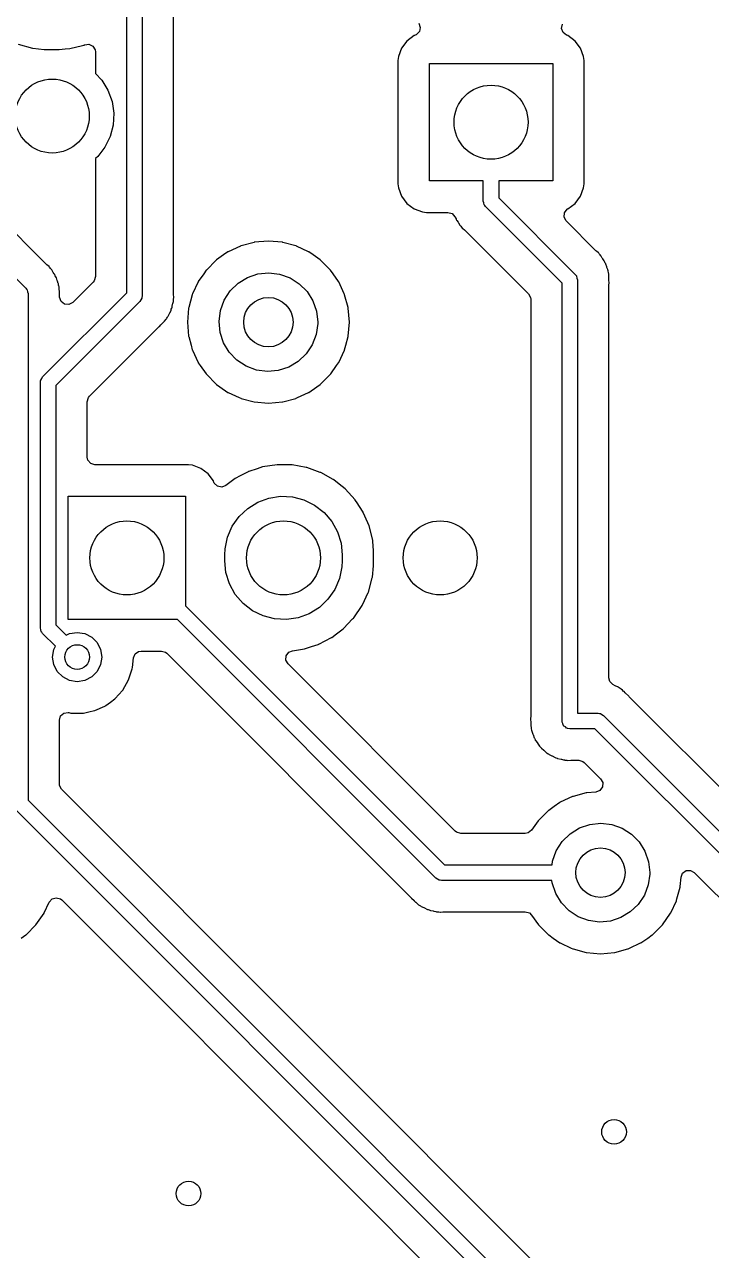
# Model space of a CAD drawing. Extents: x 3.43 to 6.79, y -5.81 to -1.74.
# Drawn here: x 4.966 to 5.405, y -4.796 to -4.014 of the extents above; entities that cross this region are included whole.
import ezdxf

# ---------------------------------------------------------------- set-up
doc = ezdxf.new("R2010")
doc.units = 0
doc.header["$MEASUREMENT"] = 0
doc.layers.add('BLACK', color=7, linetype='CONTINUOUS')

msp = doc.modelspace()

# ---------------------------------------------------------------- linework, layer by layer
at = {"layer": 'BLACK', "linetype": 'CONTINUOUS'}
for p, q in [((5.04122, -3.9249), (5.04122, -4.18724)), ((5.03138, -4.18521), (5.03138, -3.92694)), ((5.06124, -4.18583), (5.06124, -3.928)), ((4.7788, -3.99408), (4.96694, -4.18223)), ((5.21824, -4.01859), (5.21627, -4.02057)), ((5.21785, -4.01324), (5.21883, -4.01586)), ((5.21883, -4.01586), (5.21824, -4.01859)), ((5.30907, -4.01654), (5.30967, -4.01381)), ((5.31004, -4.01916), (5.30907, -4.01654)), ((5.31228, -4.02084), (5.31004, -4.01916)), ((4.96206, -4.02661), (4.97117, -4.02914)), ((4.99515, -4.02938), (5.00319, -4.02736)), ((5.00319, -4.02736), (5.00413, -4.02713)), ((5.00413, -4.02713), (5.00433, -4.02708)), ((5.00413, -4.02713), (5.00413, -4.02713)), ((5.00433, -4.02708), (5.00452, -4.027)), ((5.00452, -4.027), (5.00471, -4.02693)), ((5.00471, -4.02693), (5.00473, -4.027)), ((5.00473, -4.027), (5.00719, -4.02669)), ((5.00719, -4.02669), (5.00971, -4.0279)), ((5.2103, -4.02458), (5.20687, -4.02917)), ((5.21489, -4.02114), (5.2103, -4.02458)), ((5.21522, -4.02101), (5.21489, -4.02114)), ((5.21563, -4.02086), (5.21522, -4.02101)), ((5.21522, -4.02101), (5.21522, -4.02101)), ((5.21627, -4.02057), (5.21563, -4.02086)), ((5.31306, -4.02114), (5.31228, -4.02084)), ((5.31765, -4.02458), (5.31306, -4.02114)), ((5.32109, -4.02917), (5.31765, -4.02458)), ((4.97117, -4.02914), (4.97138, -4.02916)), ((4.97138, -4.02916), (4.97876, -4.02995)), ((4.97876, -4.02995), (4.97876, -4.02995)), ((4.97876, -4.02995), (4.97889, -4.02996)), ((4.97889, -4.02996), (4.98813, -4.02996)), ((4.98813, -4.02996), (4.98823, -4.02995)), ((4.98823, -4.02995), (4.9922, -4.02963)), ((4.98823, -4.02995), (4.98823, -4.02995)), ((4.9922, -4.02963), (4.99515, -4.02938)), ((5.00971, -4.0279), (5.01118, -4.03028)), ((5.01118, -4.03028), (5.01136, -4.03159)), ((5.01136, -4.03159), (5.01136, -4.04525)), ((5.20485, -4.03453), (5.20459, -4.03698)), ((5.20687, -4.02917), (5.20485, -4.03453)), ((5.3231, -4.03453), (5.32109, -4.02917)), ((5.32337, -4.03698), (5.3231, -4.03453)), ((5.20459, -4.03698), (5.20459, -4.11577)), ((5.22461, -4.11388), (5.22461, -4.03888)), ((5.22461, -4.03888), (5.30335, -4.03888)), ((5.30335, -4.03888), (5.30335, -4.11388)), ((5.32337, -4.11577), (5.32337, -4.03698)), ((5.01136, -4.04525), (5.01544, -4.04956)), ((5.01544, -4.04956), (5.01943, -4.056)), ((5.01943, -4.056), (5.02205, -4.06312)), ((5.02205, -4.06312), (5.02318, -4.07061)), ((5.02318, -4.07061), (5.02279, -4.07818)), ((5.02279, -4.07818), (5.02088, -4.08551)), ((5.02088, -4.08551), (5.01753, -4.09231)), ((5.01753, -4.09231), (5.01288, -4.0983)), ((4.9801, -4.16708), (4.91453, -4.1015)), ((5.01288, -4.0983), (5.01136, -4.09961)), ((5.01136, -4.09961), (5.01136, -4.17486)), ((5.20459, -4.11577), (5.20485, -4.11822)), ((5.20485, -4.11822), (5.20687, -4.12359)), ((5.25906, -4.11388), (5.22461, -4.11388)), ((5.25906, -4.12669), (5.25906, -4.11388)), ((5.30335, -4.11388), (5.2689, -4.11388)), ((5.2689, -4.11388), (5.2689, -4.12465)), ((5.32109, -4.12359), (5.3231, -4.11822)), ((5.3231, -4.11822), (5.32337, -4.11577)), ((5.20687, -4.12359), (5.2103, -4.12818)), ((5.2103, -4.12818), (5.21489, -4.13162)), ((5.2594, -4.12786), (5.25906, -4.12669)), ((5.25965, -4.12904), (5.2594, -4.12786)), ((5.2598, -4.12925), (5.25965, -4.12904)), ((5.25984, -4.12935), (5.2598, -4.12925)), ((5.25997, -4.12947), (5.25984, -4.12935)), ((5.2689, -4.12465), (5.31777, -4.17349)), ((5.31306, -4.13162), (5.31765, -4.12818)), ((5.31765, -4.12818), (5.32109, -4.12359)), ((5.21489, -4.13162), (5.22026, -4.13363)), ((5.22026, -4.13363), (5.22271, -4.1339)), ((5.22271, -4.1339), (5.23649, -4.1339)), ((5.23649, -4.1339), (5.23917, -4.13469)), ((5.23917, -4.13469), (5.24088, -4.1367)), ((5.24088, -4.1367), (5.24091, -4.13669)), ((5.24091, -4.13669), (5.241, -4.13684)), ((5.241, -4.13684), (5.241, -4.13684)), ((5.241, -4.13684), (5.24107, -4.13695)), ((5.24107, -4.13695), (5.24107, -4.13695)), ((5.24107, -4.13695), (5.24131, -4.13737)), ((5.2605, -4.13017), (5.25997, -4.12947)), ((5.30937, -4.17901), (5.2605, -4.13017)), ((5.31064, -4.13695), (5.31084, -4.13416)), ((5.31198, -4.1394), (5.31064, -4.13695)), ((5.31084, -4.13416), (5.31251, -4.13192)), ((5.31251, -4.13192), (5.31286, -4.13169)), ((5.31286, -4.13169), (5.31306, -4.13162)), ((5.24131, -4.13737), (5.24166, -4.13807)), ((5.24166, -4.13807), (5.24183, -4.13851)), ((5.24183, -4.13851), (5.24183, -4.13851)), ((5.24183, -4.13851), (5.24195, -4.1388)), ((5.24195, -4.1388), (5.24213, -4.13906)), ((5.24213, -4.13906), (5.24213, -4.13906)), ((5.24213, -4.13906), (5.24297, -4.14022)), ((5.24297, -4.14022), (5.24323, -4.14061)), ((5.24323, -4.14061), (5.24412, -4.14211)), ((5.24412, -4.14211), (5.24468, -4.14267)), ((5.24468, -4.14267), (5.24519, -4.14326)), ((5.24519, -4.14326), (5.24565, -4.1439)), ((5.24565, -4.1439), (5.24589, -4.1441)), ((5.24589, -4.1441), (5.24589, -4.1441)), ((5.24589, -4.1441), (5.247, -4.14502)), ((5.247, -4.14502), (5.24734, -4.14533)), ((5.33093, -4.15833), (5.31198, -4.1394)), ((5.12185, -4.15222), (5.11287, -4.15301)), ((5.13083, -4.15301), (5.12185, -4.15222)), ((5.24734, -4.14533), (5.2879, -4.18585)), ((5.09599, -4.15915), (5.09327, -4.16106)), ((5.09619, -4.15906), (5.09599, -4.15915)), ((5.10397, -4.15543), (5.09619, -4.15906)), ((5.09619, -4.15906), (5.09619, -4.15906)), ((5.10416, -4.15534), (5.10397, -4.15543)), ((5.10397, -4.15543), (5.10397, -4.15543)), ((5.10437, -4.15529), (5.10416, -4.15534)), ((5.11266, -4.15307), (5.10437, -4.15529)), ((5.10437, -4.15529), (5.10437, -4.15529)), ((5.11287, -4.15301), (5.11266, -4.15307)), ((5.11266, -4.15307), (5.11266, -4.15307)), ((5.13104, -4.15307), (5.13083, -4.15301)), ((5.13933, -4.15529), (5.13104, -4.15307)), ((5.13104, -4.15307), (5.13104, -4.15307)), ((5.13954, -4.15534), (5.13933, -4.15529)), ((5.13933, -4.15529), (5.13933, -4.15529)), ((5.13973, -4.15543), (5.13954, -4.15534)), ((5.14751, -4.15906), (5.13973, -4.15543)), ((5.13973, -4.15543), (5.13973, -4.15543)), ((5.14771, -4.15915), (5.14751, -4.15906)), ((5.14751, -4.15906), (5.14751, -4.15906)), ((5.15043, -4.16106), (5.14771, -4.15915)), ((5.33127, -4.15865), (5.33093, -4.15833)), ((5.33262, -4.15976), (5.33127, -4.15865)), ((5.3328, -4.16001), (5.33262, -4.15976)), ((5.33308, -4.1604), (5.3328, -4.16001)), ((5.33359, -4.16099), (5.33308, -4.1604)), ((4.98045, -4.16739), (4.9801, -4.16708)), ((4.98179, -4.1685), (4.98045, -4.16739)), ((4.98213, -4.16897), (4.98179, -4.1685)), ((5.08861, -4.16432), (5.08224, -4.1707)), ((5.08879, -4.1642), (5.08861, -4.16432)), ((5.09327, -4.16106), (5.08879, -4.1642)), ((5.08879, -4.1642), (5.08879, -4.1642)), ((5.15491, -4.1642), (5.15043, -4.16106)), ((5.15509, -4.16432), (5.15491, -4.1642)), ((5.15491, -4.1642), (5.15491, -4.1642)), ((5.16146, -4.1707), (5.15509, -4.16432)), ((5.33415, -4.16155), (5.33359, -4.16099)), ((5.33431, -4.16182), (5.33415, -4.16155)), ((5.33504, -4.16306), (5.33431, -4.16182)), ((5.33529, -4.16344), (5.33504, -4.16306)), ((5.33584, -4.1642), (5.33529, -4.16344)), ((5.33632, -4.16486), (5.33584, -4.1642)), ((5.33644, -4.16515), (5.33632, -4.16486)), ((5.33661, -4.16559), (5.33644, -4.16515)), ((5.33644, -4.16515), (5.33644, -4.16515)), ((5.33696, -4.16629), (5.33661, -4.16559)), ((5.3372, -4.16671), (5.33696, -4.16629)), ((5.33736, -4.16698), (5.3372, -4.16671)), ((5.3372, -4.16671), (5.3372, -4.16671)), ((5.33785, -4.16865), (5.33736, -4.16698)), ((4.98226, -4.16915), (4.98213, -4.16897)), ((4.98276, -4.16974), (4.98226, -4.16915)), ((4.98333, -4.1703), (4.98276, -4.16974)), ((4.98349, -4.17057), (4.98333, -4.1703)), ((4.98421, -4.1718), (4.98349, -4.17057)), ((4.98349, -4.17057), (4.98349, -4.17057)), ((4.98447, -4.17219), (4.98421, -4.1718)), ((4.98508, -4.17303), (4.98447, -4.17219)), ((4.98549, -4.1736), (4.98508, -4.17303)), ((4.98579, -4.17434), (4.98549, -4.1736)), ((4.98613, -4.17504), (4.98579, -4.17434)), ((4.98654, -4.17572), (4.98613, -4.17504)), ((4.98678, -4.17657), (4.98654, -4.17572)), ((5.01136, -4.17486), (5.01057, -4.17754)), ((5.08061, -4.17303), (5.07707, -4.17808)), ((5.08211, -4.17087), (5.08061, -4.17303)), ((5.08224, -4.1707), (5.08211, -4.17087)), ((5.08211, -4.17087), (5.08211, -4.17087)), ((5.10246, -4.17912), (5.10844, -4.17544)), ((5.10844, -4.17544), (5.11509, -4.17318)), ((5.11509, -4.17318), (5.12207, -4.17244)), ((5.12207, -4.17244), (5.12904, -4.17327)), ((5.12904, -4.17327), (5.13566, -4.17563)), ((5.13566, -4.17563), (5.14159, -4.17939)), ((5.16159, -4.17087), (5.16146, -4.1707)), ((5.1631, -4.17303), (5.16159, -4.17087)), ((5.16159, -4.17087), (5.16159, -4.17087)), ((5.16663, -4.17808), (5.1631, -4.17303)), ((5.31777, -4.17349), (5.3183, -4.17419)), ((5.3183, -4.17419), (5.31843, -4.17431)), ((5.31843, -4.17431), (5.31846, -4.17442)), ((5.31846, -4.17442), (5.31862, -4.17462)), ((5.31862, -4.17462), (5.31887, -4.1758)), ((5.31887, -4.1758), (5.31921, -4.17697)), ((5.338, -4.16909), (5.33785, -4.16865)), ((5.33853, -4.17043), (5.338, -4.16909)), ((5.33864, -4.17072), (5.33853, -4.17043)), ((5.33853, -4.17043), (5.33853, -4.17043)), ((5.33868, -4.17103), (5.33864, -4.17072)), ((5.33874, -4.1715), (5.33868, -4.17103)), ((5.3389, -4.17227), (5.33874, -4.1715)), ((5.33901, -4.17266), (5.3389, -4.17227)), ((5.33912, -4.17303), (5.33901, -4.17266)), ((5.33913, -4.17334), (5.33912, -4.17303)), ((5.33918, -4.17477), (5.33913, -4.17334)), ((5.33921, -4.17524), (5.33918, -4.17477)), ((5.33923, -4.1754), (5.33921, -4.17524)), ((5.33923, -4.17649), (5.33923, -4.1754)), ((4.96694, -4.18223), (4.96747, -4.18293)), ((4.96747, -4.18293), (4.96761, -4.18305)), ((4.96761, -4.18305), (4.96764, -4.18316)), ((4.96764, -4.18316), (4.96779, -4.18336)), ((4.96779, -4.18336), (4.96804, -4.18455)), ((4.98702, -4.1774), (4.98678, -4.17657)), ((4.98717, -4.17784), (4.98702, -4.1774)), ((4.9877, -4.17917), (4.98717, -4.17784)), ((4.98781, -4.17946), (4.9877, -4.17917)), ((4.9877, -4.17917), (4.9877, -4.17917)), ((4.98785, -4.17977), (4.98781, -4.17946)), ((4.98791, -4.18025), (4.98785, -4.17977)), ((4.98807, -4.18101), (4.98791, -4.18025)), ((4.98821, -4.18148), (4.98807, -4.18101)), ((4.98829, -4.18178), (4.98821, -4.18148)), ((4.98821, -4.18148), (4.98821, -4.18148)), ((4.98835, -4.1835), (4.98829, -4.18178)), ((4.98835, -4.18352), (4.98835, -4.1835)), ((4.98839, -4.18398), (4.98835, -4.18352)), ((4.98841, -4.18414), (4.98839, -4.18398)), ((4.98841, -4.18524), (4.98841, -4.18414)), ((5.00991, -4.17837), (4.99695, -4.19132)), ((5.01057, -4.17754), (5.00991, -4.17837)), ((5.07697, -4.17828), (5.07344, -4.18585)), ((5.07707, -4.17808), (5.07697, -4.17828)), ((5.07697, -4.17828), (5.07697, -4.17828)), ((5.09364, -4.18993), (5.09744, -4.18403)), ((5.09744, -4.18403), (5.10246, -4.17912)), ((5.14159, -4.17939), (5.14653, -4.18437)), ((5.16673, -4.17828), (5.16663, -4.17808)), ((5.17026, -4.18585), (5.16673, -4.17828)), ((5.16673, -4.17828), (5.16673, -4.17828)), ((5.30937, -4.45839), (5.30937, -4.17901)), ((5.31921, -4.17697), (5.31921, -4.45346)), ((5.33923, -4.17665), (5.33923, -4.17649)), ((5.33932, -4.17932), (5.33923, -4.17665)), ((5.33923, -4.18007), (5.33925, -4.17962)), ((5.33923, -4.43075), (5.33923, -4.18007)), ((5.33925, -4.17962), (5.33932, -4.17932)), ((4.96804, -4.18455), (4.96839, -4.18571)), ((4.96839, -4.18571), (4.96839, -4.50879)), ((4.9777, -4.23888), (5.03138, -4.18521)), ((5.03978, -4.19072), (4.9861, -4.2444)), ((4.98841, -4.18539), (4.98841, -4.18524)), ((4.98849, -4.18797), (4.98841, -4.18539)), ((4.98948, -4.19078), (4.98849, -4.18797)), ((4.99171, -4.19246), (4.98948, -4.19078)), ((4.99695, -4.19132), (4.9945, -4.19266)), ((5.04036, -4.18966), (5.03978, -4.19072)), ((5.04102, -4.18864), (5.04036, -4.18966)), ((5.04105, -4.18839), (5.04102, -4.18864)), ((5.04111, -4.18829), (5.04105, -4.18839)), ((5.04122, -4.18724), (5.04109, -4.18811)), ((5.04109, -4.18811), (5.04111, -4.18829)), ((5.06081, -4.19208), (5.06116, -4.1907)), ((5.06116, -4.1907), (5.06124, -4.19039)), ((5.06116, -4.1907), (5.06116, -4.1907)), ((5.06126, -4.1863), (5.06124, -4.18583)), ((5.06124, -4.1896), (5.0613, -4.18882)), ((5.06124, -4.19039), (5.06124, -4.1896)), ((5.06143, -4.18803), (5.06126, -4.1863)), ((5.0613, -4.18882), (5.06138, -4.18834)), ((5.06138, -4.18834), (5.06143, -4.18803)), ((5.0732, -4.18646), (5.07103, -4.19458)), ((5.07326, -4.18625), (5.0732, -4.18646)), ((5.0732, -4.18646), (5.0732, -4.18646)), ((5.07344, -4.18585), (5.07326, -4.18625)), ((5.09124, -4.19653), (5.09364, -4.18993)), ((5.14653, -4.18437), (5.15025, -4.19033)), ((5.15025, -4.19033), (5.15256, -4.19696)), ((5.17044, -4.18625), (5.17026, -4.18585)), ((5.1705, -4.18646), (5.17044, -4.18625)), ((5.17268, -4.19458), (5.1705, -4.18646)), ((5.1705, -4.18646), (5.1705, -4.18646)), ((5.2879, -4.18585), (5.28924, -4.1883)), ((5.28924, -4.1883), (5.28935, -4.18936)), ((5.28935, -4.18936), (5.28935, -4.45556)), ((4.9945, -4.19266), (4.99171, -4.19246)), ((5.05794, -4.20004), (5.05806, -4.19975)), ((5.05806, -4.19975), (5.05863, -4.19844)), ((5.05806, -4.19975), (5.05806, -4.19975)), ((5.05863, -4.19844), (5.05883, -4.19802)), ((5.05883, -4.19802), (5.05967, -4.1965)), ((5.05967, -4.1965), (5.05987, -4.19573)), ((5.05987, -4.19573), (5.06012, -4.19499)), ((5.06012, -4.19499), (5.06032, -4.19454)), ((5.06032, -4.19454), (5.06044, -4.19426)), ((5.06032, -4.19454), (5.06032, -4.19454)), ((5.06044, -4.19426), (5.06049, -4.19395)), ((5.06049, -4.19395), (5.06071, -4.19254)), ((5.06049, -4.19395), (5.06049, -4.19395)), ((5.06071, -4.19254), (5.06081, -4.19208)), ((5.07092, -4.19496), (5.07014, -4.20394)), ((5.07103, -4.19458), (5.07092, -4.19496)), ((5.09036, -4.2035), (5.09124, -4.19653)), ((5.15256, -4.19696), (5.15335, -4.20394)), ((5.17278, -4.19496), (5.17268, -4.19458)), ((5.17356, -4.20394), (5.17278, -4.19496)), ((5.02922, -4.2296), (5.05174, -4.20707)), ((5.05174, -4.20707), (5.05207, -4.20678)), ((5.05207, -4.20678), (5.05232, -4.20661)), ((5.05232, -4.20661), (5.05315, -4.20574)), ((5.05315, -4.20574), (5.05416, -4.20466)), ((5.05416, -4.20466), (5.05427, -4.20455)), ((5.05427, -4.20455), (5.05504, -4.20377)), ((5.05504, -4.20377), (5.05514, -4.20364)), ((5.05514, -4.20364), (5.05545, -4.20329)), ((5.05545, -4.20329), (5.05664, -4.20202)), ((5.05664, -4.20202), (5.05679, -4.20175)), ((5.05679, -4.20175), (5.05702, -4.20132)), ((5.05679, -4.20175), (5.05679, -4.20175)), ((5.05702, -4.20132), (5.05745, -4.20067)), ((5.05745, -4.20067), (5.05775, -4.20029)), ((5.05775, -4.20029), (5.05794, -4.20004)), ((5.07014, -4.20394), (5.07092, -4.21292)), ((5.09104, -4.21049), (5.09036, -4.2035)), ((5.15333, -4.20482), (5.15236, -4.21177)), ((5.15335, -4.20394), (5.15333, -4.20482)), ((5.17278, -4.21292), (5.17356, -4.20394)), ((5.07092, -4.21292), (5.07098, -4.21313)), ((5.07098, -4.21313), (5.07098, -4.21313)), ((5.07098, -4.21313), (5.07245, -4.21863)), ((5.09326, -4.21715), (5.09104, -4.21049)), ((5.15236, -4.21177), (5.14986, -4.21833)), ((5.17125, -4.21863), (5.17272, -4.21313)), ((5.17272, -4.21313), (5.17278, -4.21292)), ((5.17272, -4.21313), (5.17272, -4.21313)), ((5.07245, -4.21863), (5.07326, -4.22162)), ((5.07326, -4.22162), (5.07335, -4.22182)), ((5.07335, -4.22182), (5.07335, -4.22182)), ((5.07335, -4.22182), (5.07697, -4.2296)), ((5.0969, -4.22315), (5.09326, -4.21715)), ((5.10177, -4.22821), (5.0969, -4.22315)), ((5.14986, -4.21833), (5.14598, -4.22418)), ((5.16673, -4.2296), (5.17035, -4.22182)), ((5.17035, -4.22182), (5.17044, -4.22162)), ((5.17035, -4.22182), (5.17035, -4.22182)), ((5.17044, -4.22162), (5.17125, -4.21863)), ((5.00758, -4.25124), (5.02922, -4.2296)), ((5.07697, -4.2296), (5.07697, -4.2296)), ((5.07697, -4.2296), (5.07707, -4.22979)), ((5.07707, -4.22979), (5.0783, -4.23156)), ((5.10765, -4.23205), (5.10177, -4.22821)), ((5.14089, -4.22902), (5.13486, -4.23262)), ((5.14598, -4.22418), (5.14089, -4.22902)), ((5.1654, -4.23156), (5.16663, -4.22979)), ((5.16663, -4.22979), (5.16673, -4.2296)), ((5.16673, -4.2296), (5.16673, -4.2296)), ((4.97712, -4.23995), (4.9777, -4.23888)), ((5.0783, -4.23156), (5.08202, -4.23687)), ((5.08202, -4.23687), (5.08224, -4.23718)), ((5.08224, -4.23718), (5.08861, -4.24355)), ((5.11423, -4.2345), (5.10765, -4.23205)), ((5.12119, -4.23543), (5.11423, -4.2345)), ((5.12818, -4.23479), (5.12119, -4.23543)), ((5.13486, -4.23262), (5.12818, -4.23479)), ((5.15509, -4.24355), (5.16146, -4.23718)), ((5.16146, -4.23718), (5.16168, -4.23687)), ((5.16168, -4.23687), (5.1654, -4.23156)), ((4.97626, -4.24236), (4.97639, -4.24149)), ((4.97626, -4.39898), (4.97626, -4.24236)), ((4.97637, -4.24131), (4.97643, -4.24122)), ((4.97639, -4.24149), (4.97637, -4.24131)), ((4.97643, -4.24122), (4.97646, -4.24096)), ((4.97646, -4.24096), (4.97712, -4.23995)), ((4.9861, -4.2444), (4.9861, -4.39694)), ((5.08861, -4.24355), (5.08879, -4.24368)), ((5.08879, -4.24368), (5.08879, -4.24368)), ((5.08879, -4.24368), (5.09083, -4.2451)), ((5.09083, -4.2451), (5.09599, -4.24872)), ((5.14771, -4.24872), (5.15287, -4.2451)), ((5.15287, -4.2451), (5.15491, -4.24368)), ((5.15491, -4.24368), (5.15509, -4.24355)), ((5.15491, -4.24368), (5.15491, -4.24368)), ((5.00612, -4.25475), (5.00691, -4.25207)), ((5.00691, -4.25207), (5.00758, -4.25124)), ((5.09599, -4.24872), (5.09619, -4.24881)), ((5.09619, -4.24881), (5.09619, -4.24881)), ((5.09619, -4.24881), (5.10317, -4.25207)), ((5.10317, -4.25207), (5.10416, -4.25253)), ((5.10416, -4.25253), (5.10437, -4.25259)), ((5.10437, -4.25259), (5.10437, -4.25259)), ((5.10437, -4.25259), (5.11266, -4.25481)), ((5.13104, -4.25481), (5.13933, -4.25259)), ((5.13933, -4.25259), (5.13954, -4.25253)), ((5.13933, -4.25259), (5.13933, -4.25259)), ((5.13954, -4.25253), (5.14053, -4.25207)), ((5.14053, -4.25207), (5.14751, -4.24881)), ((5.14751, -4.24881), (5.14771, -4.24872)), ((5.14751, -4.24881), (5.14751, -4.24881)), ((5.00612, -4.28998), (5.00612, -4.25475)), ((5.11266, -4.25481), (5.11266, -4.25481)), ((5.11266, -4.25481), (5.11287, -4.25486)), ((5.11287, -4.25486), (5.12185, -4.25565)), ((5.12185, -4.25565), (5.13083, -4.25486)), ((5.13083, -4.25486), (5.13104, -4.25481)), ((5.13104, -4.25481), (5.13104, -4.25481)), ((5.00657, -4.29204), (5.00612, -4.28998)), ((5.0084, -4.29415), (5.00657, -4.29204)), ((5.01108, -4.29494), (5.0084, -4.29415)), ((5.07089, -4.29494), (5.01108, -4.29494)), ((5.07334, -4.29521), (5.07089, -4.29494)), ((5.07871, -4.29722), (5.07334, -4.29521)), ((5.0833, -4.30066), (5.07871, -4.29722)), ((5.08674, -4.30525), (5.0833, -4.30066)), ((5.10895, -4.29935), (5.10377, -4.30204)), ((5.10913, -4.29925), (5.10895, -4.29935)), ((5.10895, -4.29935), (5.10895, -4.29935)), ((5.10932, -4.29919), (5.10913, -4.29925)), ((5.11469, -4.29744), (5.10932, -4.29919)), ((5.10932, -4.29919), (5.10932, -4.29919)), ((5.11812, -4.29632), (5.11469, -4.29744)), ((5.12747, -4.29488), (5.11812, -4.29632)), ((5.12767, -4.29489), (5.12747, -4.29488)), ((5.13329, -4.29496), (5.12767, -4.29489)), ((5.12767, -4.29489), (5.12767, -4.29489)), ((5.13693, -4.295), (5.13329, -4.29496)), ((5.13713, -4.29504), (5.13693, -4.295)), ((5.14604, -4.29662), (5.13713, -4.29504)), ((5.13713, -4.29504), (5.13713, -4.29504)), ((5.14624, -4.29666), (5.14604, -4.29662)), ((5.14604, -4.29662), (5.14604, -4.29662)), ((5.14643, -4.29673), (5.14624, -4.29666)), ((5.15496, -4.29975), (5.14643, -4.29673)), ((5.14643, -4.29673), (5.14643, -4.29673)), ((5.15516, -4.29982), (5.15496, -4.29975)), ((5.15496, -4.29975), (5.15496, -4.29975)), ((5.15533, -4.29991), (5.15516, -4.29982)), ((5.16326, -4.30429), (5.15533, -4.29991)), ((5.15533, -4.29991), (5.15533, -4.29991)), ((5.08686, -4.30558), (5.08674, -4.30525)), ((5.08701, -4.30598), (5.08686, -4.30558)), ((5.08686, -4.30558), (5.08686, -4.30558)), ((5.08731, -4.30662), (5.08701, -4.30598)), ((5.08929, -4.3086), (5.08731, -4.30662)), ((5.09202, -4.30919), (5.08929, -4.3086)), ((5.09463, -4.30821), (5.09202, -4.30919)), ((5.10074, -4.30362), (5.09463, -4.30821)), ((5.10377, -4.30204), (5.10074, -4.30362)), ((5.16344, -4.30439), (5.16326, -4.30429)), ((5.16326, -4.30429), (5.16326, -4.30429)), ((5.1636, -4.30451), (5.16344, -4.30439)), ((5.16705, -4.30724), (5.1636, -4.30451)), ((5.1636, -4.30451), (5.1636, -4.30451)), ((5.17086, -4.31025), (5.16705, -4.30724)), ((4.994, -4.3937), (4.994, -4.31496)), ((4.994, -4.31496), (5.069, -4.31496)), ((5.069, -4.31496), (5.069, -4.38487)), ((5.11506, -4.31876), (5.12217, -4.31614)), ((5.12217, -4.31614), (5.12966, -4.31501)), ((5.12966, -4.31501), (5.13723, -4.3154)), ((5.13723, -4.3154), (5.14457, -4.31731)), ((5.17722, -4.31724), (5.17086, -4.31025)), ((5.10311, -4.32796), (5.10862, -4.32275)), ((5.10862, -4.32275), (5.11506, -4.31876)), ((5.14457, -4.31731), (5.15137, -4.32066)), ((5.15137, -4.32066), (5.15736, -4.3253)), ((5.17733, -4.31742), (5.17722, -4.31724)), ((5.17734, -4.31742), (5.17733, -4.31742)), ((5.17812, -4.31862), (5.17734, -4.31742)), ((5.18236, -4.32519), (5.17812, -4.31862)), ((5.09876, -4.33417), (5.10311, -4.32796)), ((5.15736, -4.3253), (5.16229, -4.33106)), ((5.16229, -4.33106), (5.16596, -4.33769)), ((5.18244, -4.32537), (5.18236, -4.32519)), ((5.18349, -4.32778), (5.18244, -4.32537)), ((5.18244, -4.32537), (5.18244, -4.32537)), ((5.18613, -4.33386), (5.18349, -4.32778)), ((5.09575, -4.34112), (5.09876, -4.33417)), ((5.16596, -4.33769), (5.16823, -4.34492)), ((5.18844, -4.34303), (5.18613, -4.33386)), ((5.0942, -4.34854), (5.09575, -4.34112)), ((5.16823, -4.34492), (5.169, -4.35246)), ((5.18851, -4.34395), (5.18844, -4.34303)), ((5.18899, -4.34969), (5.18851, -4.34395)), ((5.094, -4.35246), (5.0942, -4.34854)), ((5.094, -4.3562), (5.094, -4.35246)), ((5.09476, -4.36374), (5.094, -4.3562)), ((5.169, -4.3562), (5.16879, -4.36012)), ((5.169, -4.35246), (5.169, -4.3562)), ((5.18902, -4.35006), (5.18899, -4.34969)), ((5.18902, -4.35929), (5.18902, -4.35006)), ((5.09703, -4.37097), (5.09476, -4.36374)), ((5.16879, -4.36012), (5.16724, -4.36754)), ((5.18824, -4.36659), (5.189, -4.35943)), ((5.189, -4.35943), (5.18902, -4.35929)), ((5.189, -4.35943), (5.189, -4.35943)), ((5.1007, -4.3776), (5.09703, -4.37097)), ((5.16724, -4.36754), (5.16423, -4.3745)), ((5.18566, -4.37613), (5.18819, -4.36702)), ((5.18819, -4.36702), (5.18824, -4.36659)), ((5.10564, -4.38336), (5.1007, -4.3776)), ((5.16423, -4.3745), (5.15988, -4.3807)), ((5.18186, -4.38433), (5.18558, -4.37632)), ((5.18558, -4.37631), (5.18566, -4.37613)), ((5.18558, -4.37632), (5.18558, -4.37631)), ((5.069, -4.38487), (5.23432, -4.5502)), ((5.11162, -4.388), (5.10564, -4.38336)), ((5.15438, -4.38591), (5.14793, -4.38991)), ((5.15988, -4.3807), (5.15438, -4.38591)), ((5.17635, -4.39252), (5.18168, -4.38471)), ((5.18168, -4.38471), (5.18186, -4.38433)), ((5.06391, -4.3937), (4.994, -4.3937)), ((5.2288, -4.5586), (5.06391, -4.3937)), ((5.11842, -4.39135), (5.11162, -4.388)), ((5.12576, -4.39326), (5.11842, -4.39135)), ((5.13333, -4.39366), (5.12576, -4.39326)), ((5.14082, -4.39252), (5.13333, -4.39366)), ((5.14793, -4.38991), (5.14082, -4.39252)), ((5.16982, -4.39936), (5.17563, -4.39328)), ((5.17563, -4.39328), (5.17621, -4.39267)), ((5.17621, -4.39267), (5.17635, -4.39252)), ((4.9766, -4.40014), (4.97626, -4.39898)), ((4.97686, -4.40132), (4.9766, -4.40014)), ((4.97701, -4.40153), (4.97686, -4.40132)), ((4.97704, -4.40164), (4.97701, -4.40153)), ((4.97718, -4.40175), (4.97704, -4.40164)), ((4.9777, -4.40246), (4.97718, -4.40175)), ((4.98585, -4.41061), (4.9777, -4.40246)), ((4.9861, -4.39694), (4.99281, -4.40365)), ((4.99281, -4.40365), (4.9949, -4.40258)), ((4.9949, -4.40258), (4.99976, -4.40181)), ((4.99976, -4.40181), (5.00463, -4.40258)), ((5.00463, -4.40258), (5.00902, -4.40482)), ((5.16225, -4.40504), (5.16543, -4.40266)), ((5.16543, -4.40266), (5.16965, -4.39948)), ((5.16965, -4.39948), (5.16982, -4.39936)), ((5.16965, -4.39948), (5.16965, -4.39948)), ((4.98479, -4.41269), (4.98585, -4.41061)), ((5.00902, -4.40482), (5.0125, -4.4083)), ((5.0125, -4.4083), (5.01474, -4.41269)), ((5.14487, -4.41235), (5.14929, -4.4109)), ((5.14929, -4.4109), (5.15367, -4.40947)), ((5.15367, -4.40947), (5.15386, -4.40941)), ((5.15367, -4.40947), (5.15367, -4.40947)), ((5.15386, -4.40941), (5.15404, -4.40931)), ((5.15404, -4.40931), (5.16207, -4.40513)), ((5.15404, -4.40931), (5.15404, -4.40931)), ((5.16207, -4.40513), (5.16225, -4.40504)), ((4.98402, -4.41756), (4.98479, -4.41269)), ((4.98479, -4.42243), (4.98402, -4.41756)), ((5.01474, -4.41269), (5.01551, -4.41756)), ((5.01551, -4.41756), (5.01474, -4.42243)), ((5.03503, -4.42425), (5.03567, -4.41816)), ((5.03567, -4.41816), (5.03673, -4.41558)), ((5.03673, -4.41558), (5.03902, -4.41398)), ((5.03902, -4.41398), (5.0406, -4.41372)), ((5.0406, -4.41372), (5.05356, -4.41372)), ((5.05356, -4.41372), (5.05624, -4.41451)), ((5.05624, -4.41451), (5.05707, -4.41517)), ((5.05707, -4.41517), (5.21245, -4.57056)), ((5.13304, -4.41949), (5.13324, -4.4167)), ((5.13324, -4.4167), (5.13491, -4.41446)), ((5.13491, -4.41446), (5.13714, -4.41353)), ((5.13714, -4.41353), (5.14487, -4.41235)), ((5.13714, -4.41353), (5.13714, -4.41353)), ((4.98702, -4.42682), (4.98479, -4.42243)), ((5.01474, -4.42243), (5.0125, -4.42682)), ((5.03262, -4.43219), (5.03494, -4.42504)), ((5.03494, -4.42504), (5.03503, -4.42425)), ((5.13438, -4.42194), (5.13304, -4.41949)), ((5.24116, -4.52872), (5.13438, -4.42194)), ((4.99051, -4.4303), (4.98702, -4.42682)), ((4.9949, -4.43254), (4.99051, -4.4303)), ((4.99976, -4.43331), (4.9949, -4.43254)), ((5.00463, -4.43254), (4.99976, -4.43331)), ((5.00902, -4.4303), (5.00463, -4.43254)), ((5.0125, -4.42682), (5.00902, -4.4303)), ((5.02886, -4.4387), (5.03262, -4.43219)), ((5.33983, -4.43311), (5.33923, -4.43075)), ((5.3418, -4.43509), (5.33983, -4.43311)), ((5.02405, -4.44405), (5.02869, -4.43889)), ((5.02869, -4.43889), (5.02886, -4.4387)), ((5.02869, -4.43889), (5.02869, -4.43889)), ((5.34318, -4.43585), (5.3418, -4.43509)), ((5.3436, -4.43606), (5.34318, -4.43585)), ((5.34491, -4.43662), (5.3436, -4.43606)), ((5.3452, -4.43675), (5.34491, -4.43662)), ((5.34491, -4.43662), (5.34491, -4.43662)), ((5.34581, -4.43722), (5.3452, -4.43675)), ((5.34583, -4.43724), (5.34581, -4.43722)), ((5.34648, -4.43766), (5.34583, -4.43724)), ((5.3469, -4.4379), (5.34648, -4.43766)), ((5.34718, -4.43805), (5.3469, -4.4379)), ((5.3469, -4.4379), (5.3469, -4.4379)), ((5.34787, -4.4387), (5.34718, -4.43805)), ((5.34845, -4.43924), (5.34787, -4.4387)), ((5.3488, -4.43954), (5.34845, -4.43924)), ((5.34893, -4.43964), (5.3488, -4.43954)), ((5.34971, -4.44042), (5.34893, -4.43964)), ((5.34982, -4.44053), (5.34971, -4.44042)), ((5.35177, -4.44236), (5.34982, -4.44053)), ((5.01112, -4.45165), (5.01751, -4.44881)), ((5.01751, -4.44881), (5.01775, -4.44871)), ((5.01751, -4.44881), (5.01751, -4.44881)), ((5.01775, -4.44871), (5.01807, -4.44847)), ((5.01807, -4.44847), (5.02109, -4.44627)), ((5.02109, -4.44627), (5.02383, -4.44429)), ((5.02383, -4.44429), (5.02405, -4.44405)), ((5.35193, -4.44262), (5.35177, -4.44236)), ((5.35223, -4.44294), (5.35193, -4.44262)), ((5.5345, -4.62522), (5.35223, -4.44294)), ((4.98841, -4.45784), (4.98919, -4.45516)), ((4.98841, -4.49844), (4.98841, -4.45784)), ((4.98919, -4.45516), (4.99131, -4.45333)), ((4.99131, -4.45333), (4.99407, -4.45293)), ((4.99407, -4.45293), (4.9944, -4.45299)), ((4.9944, -4.45299), (4.99575, -4.45327)), ((4.99575, -4.45327), (4.99575, -4.45327)), ((4.99575, -4.45327), (4.996, -4.45333)), ((4.996, -4.45333), (5.00352, -4.45333)), ((5.00352, -4.45333), (5.00378, -4.45327)), ((5.00378, -4.45327), (5.0072, -4.45255)), ((5.00378, -4.45327), (5.00378, -4.45327)), ((5.0072, -4.45255), (5.01088, -4.45176)), ((5.01088, -4.45176), (5.01112, -4.45165)), ((5.28926, -4.45649), (5.2892, -4.45681)), ((5.2892, -4.45681), (5.28925, -4.45753)), ((5.28925, -4.45753), (5.28934, -4.45901)), ((5.28935, -4.45556), (5.28926, -4.45649)), ((5.31921, -4.45346), (5.3324, -4.45346)), ((5.3324, -4.45346), (5.33327, -4.45359)), ((5.33327, -4.45359), (5.33345, -4.45358)), ((5.33345, -4.45358), (5.33355, -4.45363)), ((5.33355, -4.45363), (5.3338, -4.45367)), ((5.3338, -4.45367), (5.33482, -4.45432)), ((5.33482, -4.45432), (5.33588, -4.45491)), ((5.33588, -4.45491), (5.53596, -4.65498)), ((5.28934, -4.45901), (5.28935, -4.45933)), ((5.28935, -4.45933), (5.28935, -4.45995)), ((5.28935, -4.45995), (5.28943, -4.46058)), ((5.28943, -4.46058), (5.28946, -4.46089)), ((5.28946, -4.46089), (5.2896, -4.4631)), ((5.2896, -4.4631), (5.28969, -4.46339)), ((5.28969, -4.46339), (5.2897, -4.4634)), ((5.2897, -4.4634), (5.2899, -4.46432)), ((5.2899, -4.46432), (5.2899, -4.46433)), ((5.2899, -4.46433), (5.2899, -4.46433)), ((5.2899, -4.46433), (5.28994, -4.46464)), ((5.28994, -4.46464), (5.29006, -4.46493)), ((5.29006, -4.46493), (5.29006, -4.46493)), ((5.29006, -4.46493), (5.29076, -4.46669)), ((5.30947, -4.45873), (5.30937, -4.45839)), ((5.30942, -4.45908), (5.30947, -4.45873)), ((5.30985, -4.46004), (5.30942, -4.45908)), ((5.31015, -4.46104), (5.30985, -4.46004)), ((5.31042, -4.46128), (5.31015, -4.46104)), ((5.31057, -4.4616), (5.31042, -4.46128)), ((5.31145, -4.46217), (5.31057, -4.4616)), ((5.31224, -4.46286), (5.31145, -4.46217)), ((5.31259, -4.46291), (5.31224, -4.46286)), ((5.31289, -4.4631), (5.31259, -4.46291)), ((5.31429, -4.46331), (5.31289, -4.4631)), ((5.33036, -4.46331), (5.31429, -4.46331)), ((5.52756, -4.6605), (5.33036, -4.46331)), ((5.29076, -4.46669), (5.29086, -4.46699)), ((5.29086, -4.46699), (5.29154, -4.46909)), ((5.29154, -4.46909), (5.29171, -4.46935)), ((5.29171, -4.46935), (5.29171, -4.46935)), ((5.29171, -4.46935), (5.29172, -4.46936)), ((5.29172, -4.46936), (5.29214, -4.4702)), ((5.29214, -4.4702), (5.29215, -4.47021)), ((5.29215, -4.47021), (5.29215, -4.47021)), ((5.29215, -4.47021), (5.29226, -4.4705)), ((5.29226, -4.4705), (5.29245, -4.47075)), ((5.29245, -4.47075), (5.29245, -4.47075)), ((5.29245, -4.47075), (5.29356, -4.47229)), ((5.29356, -4.47229), (5.29374, -4.47254)), ((5.29374, -4.47254), (5.29492, -4.47441)), ((5.29492, -4.47441), (5.29515, -4.47462)), ((5.29515, -4.47462), (5.29515, -4.47462)), ((5.29515, -4.47462), (5.29516, -4.47463)), ((5.29516, -4.47463), (5.29578, -4.47533)), ((5.29578, -4.47533), (5.29597, -4.47559)), ((5.29597, -4.47559), (5.29621, -4.47579)), ((5.29621, -4.47579), (5.29621, -4.47579)), ((5.29621, -4.47579), (5.29767, -4.477)), ((5.29767, -4.477), (5.2979, -4.47721)), ((5.2979, -4.47721), (5.29929, -4.47851)), ((5.29929, -4.47851), (5.29929, -4.47851)), ((5.29929, -4.47851), (5.29951, -4.47872)), ((5.29951, -4.47872), (5.2998, -4.47888)), ((5.2998, -4.47888), (5.30057, -4.4794)), ((5.30057, -4.4794), (5.30058, -4.47941)), ((5.30058, -4.47941), (5.30058, -4.47941)), ((5.30058, -4.47941), (5.30082, -4.47961)), ((5.30082, -4.47961), (5.30114, -4.47976)), ((5.30114, -4.47976), (5.30282, -4.48055)), ((5.30282, -4.48055), (5.3031, -4.48069)), ((5.3031, -4.48069), (5.30504, -4.48176)), ((5.30504, -4.48176), (5.30534, -4.48184)), ((5.30534, -4.48184), (5.30534, -4.48184)), ((5.30534, -4.48184), (5.30535, -4.48184)), ((5.30535, -4.48184), (5.30623, -4.48216)), ((5.30623, -4.48216), (5.30624, -4.48216)), ((5.30624, -4.48216), (5.30624, -4.48216)), ((5.30624, -4.48216), (5.30652, -4.48229)), ((5.30652, -4.48229), (5.30869, -4.48271)), ((5.30869, -4.48271), (5.309, -4.48278)), ((5.309, -4.48278), (5.31034, -4.48312)), ((5.31034, -4.48312), (5.31084, -4.48325)), ((5.31084, -4.48325), (5.31084, -4.48325)), ((5.31084, -4.48325), (5.31114, -4.48333)), ((5.31114, -4.48333), (5.31146, -4.48333)), ((5.31146, -4.48333), (5.31239, -4.48341)), ((5.31239, -4.48341), (5.31241, -4.48342)), ((5.31241, -4.48342), (5.31241, -4.48342)), ((5.31241, -4.48342), (5.31271, -4.48348)), ((5.31271, -4.48348), (5.31492, -4.48334)), ((5.31492, -4.48334), (5.31523, -4.48333)), ((5.31523, -4.48333), (5.32002, -4.48333)), ((5.32002, -4.48333), (5.3227, -4.48411)), ((5.3227, -4.48411), (5.32352, -4.48478)), ((5.32352, -4.48478), (5.33396, -4.49522)), ((5.33396, -4.49522), (5.3353, -4.49767)), ((4.98852, -4.4995), (4.98841, -4.49844)), ((4.98986, -4.50195), (4.98852, -4.4995)), ((5.39577, -4.90786), (4.98986, -4.50195)), ((5.32467, -4.50425), (5.31638, -4.50647)), ((5.32488, -4.50419), (5.32467, -4.50425)), ((5.32467, -4.50425), (5.32467, -4.50425)), ((5.32509, -4.50417), (5.32488, -4.50419)), ((5.33088, -4.50367), (5.32509, -4.50417)), ((5.32509, -4.50417), (5.32509, -4.50417)), ((5.33343, -4.5027), (5.33088, -4.50367)), ((5.3351, -4.50046), (5.33343, -4.5027)), ((5.3353, -4.49767), (5.3351, -4.50046)), ((4.96839, -4.50879), (5.38261, -4.92302)), ((5.308, -4.51033), (5.30427, -4.51295)), ((5.3082, -4.51024), (5.308, -4.51033)), ((5.31598, -4.50662), (5.3082, -4.51024)), ((5.3082, -4.51024), (5.3082, -4.51024)), ((5.31617, -4.50652), (5.31598, -4.50662)), ((5.31598, -4.50662), (5.31598, -4.50662)), ((5.31638, -4.50647), (5.31617, -4.50652)), ((5.31638, -4.50647), (5.31638, -4.50647)), ((5.37421, -4.92853), (4.95998, -4.51431)), ((5.30062, -4.5155), (5.29424, -4.52188)), ((5.3008, -4.51538), (5.30062, -4.5155)), ((5.30427, -4.51295), (5.3008, -4.51538)), ((5.3008, -4.51538), (5.3008, -4.51538)), ((5.28991, -4.52806), (5.28773, -4.52981)), ((5.29412, -4.52206), (5.28991, -4.52806)), ((5.29424, -4.52188), (5.29412, -4.52206)), ((5.29412, -4.52206), (5.29412, -4.52206)), ((5.31447, -4.5303), (5.32045, -4.52662)), ((5.32045, -4.52662), (5.32709, -4.52436)), ((5.32709, -4.52436), (5.33408, -4.52362)), ((5.33408, -4.52362), (5.34105, -4.52445)), ((5.34105, -4.52445), (5.34767, -4.52681)), ((5.34767, -4.52681), (5.35359, -4.53057)), ((5.24199, -4.52939), (5.24116, -4.52872)), ((5.24467, -4.53018), (5.24199, -4.52939)), ((5.28585, -4.53018), (5.24467, -4.53018)), ((5.28773, -4.52981), (5.28585, -4.53018)), ((5.30565, -4.54111), (5.30945, -4.53521)), ((5.30945, -4.53521), (5.31447, -4.5303)), ((5.35359, -4.53057), (5.35854, -4.53555)), ((5.35854, -4.53555), (5.36226, -4.54151)), ((5.30325, -4.54771), (5.30565, -4.54111)), ((5.36226, -4.54151), (5.36457, -4.54814)), ((5.23432, -4.5502), (5.30293, -4.5502)), ((5.30293, -4.5502), (5.30325, -4.54771)), ((5.36457, -4.54814), (5.36535, -4.55512)), ((5.22987, -4.55918), (5.2288, -4.5586)), ((5.23089, -4.55984), (5.22987, -4.55918)), ((5.36534, -4.556), (5.36436, -4.56295)), ((5.36535, -4.55512), (5.36534, -4.556)), ((5.3848, -4.56388), (5.38531, -4.55809)), ((5.38531, -4.55809), (5.38633, -4.55549)), ((5.38633, -4.55549), (5.38859, -4.55385)), ((5.38859, -4.55385), (5.39138, -4.55369)), ((5.39138, -4.55369), (5.39376, -4.55502)), ((5.39376, -4.55502), (5.50609, -4.66734)), ((5.23114, -4.55987), (5.23089, -4.55984)), ((5.23124, -4.55993), (5.23114, -4.55987)), ((5.23142, -4.55991), (5.23124, -4.55993)), ((5.23228, -4.56004), (5.23142, -4.55991)), ((5.30289, -4.56004), (5.23228, -4.56004)), ((5.30305, -4.56167), (5.30289, -4.56004)), ((5.30527, -4.56833), (5.30305, -4.56167)), ((5.36436, -4.56295), (5.36187, -4.56951)), ((5.3827, -4.57186), (5.38473, -4.56431)), ((5.38473, -4.56431), (5.38479, -4.5641)), ((5.38473, -4.56431), (5.38473, -4.56431)), ((5.38479, -4.5641), (5.3848, -4.56388)), ((5.3848, -4.56388), (5.3848, -4.56388)), ((4.97873, -4.58078), (4.98191, -4.57396)), ((4.98191, -4.57396), (4.98376, -4.57186)), ((4.98376, -4.57186), (4.98645, -4.5711)), ((4.98645, -4.5711), (4.98912, -4.57191)), ((4.98912, -4.57191), (4.98992, -4.57255)), ((4.98992, -4.57255), (5.17146, -4.75409)), ((5.21245, -4.57056), (5.21275, -4.57089)), ((5.21275, -4.57089), (5.21291, -4.57114)), ((5.21291, -4.57114), (5.21314, -4.57136)), ((5.21314, -4.57136), (5.21487, -4.57298)), ((5.21487, -4.57298), (5.21498, -4.57309)), ((5.21498, -4.57309), (5.21576, -4.57386)), ((5.21576, -4.57386), (5.21588, -4.57396)), ((5.21588, -4.57396), (5.21624, -4.57426)), ((5.21624, -4.57426), (5.21751, -4.57546)), ((5.3089, -4.57434), (5.30527, -4.56833)), ((5.31378, -4.57939), (5.3089, -4.57434)), ((5.36187, -4.56951), (5.35799, -4.57536)), ((5.37873, -4.58078), (5.38236, -4.573)), ((5.38236, -4.573), (5.38245, -4.5728)), ((5.38236, -4.573), (5.38236, -4.573)), ((5.38245, -4.5728), (5.3827, -4.57186)), ((4.97347, -4.58836), (4.97864, -4.58097)), ((4.97864, -4.58097), (4.97873, -4.58078)), ((4.97873, -4.58078), (4.97873, -4.58078)), ((5.21751, -4.57546), (5.21778, -4.57561)), ((5.21778, -4.57561), (5.21821, -4.57584)), ((5.21821, -4.57584), (5.21886, -4.57627)), ((5.21886, -4.57627), (5.21949, -4.57676)), ((5.21949, -4.57676), (5.22108, -4.57745)), ((5.22108, -4.57745), (5.2215, -4.57765)), ((5.2215, -4.57765), (5.22303, -4.57849)), ((5.22303, -4.57849), (5.22333, -4.57857)), ((5.22333, -4.57857), (5.22333, -4.57857)), ((5.22333, -4.57857), (5.2238, -4.57869)), ((5.2238, -4.57869), (5.22454, -4.57894)), ((5.22454, -4.57894), (5.22527, -4.57926)), ((5.22527, -4.57926), (5.22558, -4.57931)), ((5.22558, -4.57931), (5.22558, -4.57931)), ((5.22558, -4.57931), (5.22699, -4.57953)), ((5.22699, -4.57953), (5.22745, -4.57963)), ((5.22745, -4.57963), (5.22883, -4.57998)), ((5.22883, -4.57998), (5.22913, -4.58006)), ((5.22913, -4.58006), (5.22993, -4.58006)), ((5.22993, -4.58006), (5.23071, -4.58012)), ((5.23071, -4.58012), (5.23149, -4.58024)), ((5.23149, -4.58024), (5.2318, -4.58022)), ((5.2318, -4.58022), (5.23323, -4.58008)), ((5.23323, -4.58008), (5.23369, -4.58006)), ((5.23369, -4.58006), (5.28585, -4.58006)), ((5.28585, -4.58006), (5.28853, -4.58085)), ((5.28853, -4.58085), (5.28991, -4.58217)), ((5.28991, -4.58217), (5.29424, -4.58836)), ((5.31966, -4.58323), (5.31378, -4.57939)), ((5.3529, -4.58021), (5.34687, -4.5838)), ((5.35799, -4.57536), (5.3529, -4.58021)), ((5.37347, -4.58836), (5.37864, -4.58097)), ((5.37864, -4.58097), (5.37873, -4.58078)), ((5.37873, -4.58078), (5.37873, -4.58078)), ((4.9671, -4.59473), (4.97347, -4.58836)), ((5.29424, -4.58836), (5.30062, -4.59473)), ((5.32624, -4.58568), (5.31966, -4.58323)), ((5.3332, -4.58661), (5.32624, -4.58568)), ((5.34019, -4.58597), (5.3332, -4.58661)), ((5.34687, -4.5838), (5.34019, -4.58597)), ((5.3671, -4.59473), (5.37347, -4.58836)), ((4.964, -4.5969), (4.96692, -4.59486)), ((4.96692, -4.59486), (4.9671, -4.59473)), ((4.96692, -4.59486), (4.96692, -4.59486)), ((5.30062, -4.59473), (5.3008, -4.59486)), ((5.3008, -4.59486), (5.3008, -4.59486)), ((5.3008, -4.59486), (5.30372, -4.5969)), ((5.30372, -4.5969), (5.308, -4.5999)), ((5.35971, -4.5999), (5.364, -4.5969)), ((5.364, -4.5969), (5.36692, -4.59486)), ((5.36692, -4.59486), (5.3671, -4.59473)), ((5.36692, -4.59486), (5.36692, -4.59486)), ((5.308, -4.5999), (5.3082, -4.59999)), ((5.3082, -4.59999), (5.3082, -4.59999)), ((5.3082, -4.59999), (5.31522, -4.60327)), ((5.31522, -4.60327), (5.31617, -4.60371)), ((5.31617, -4.60371), (5.31638, -4.60377)), ((5.31638, -4.60377), (5.31638, -4.60377)), ((5.31638, -4.60377), (5.32467, -4.60599)), ((5.32467, -4.60599), (5.32467, -4.60599)), ((5.32467, -4.60599), (5.32488, -4.60604)), ((5.32488, -4.60604), (5.33386, -4.60683)), ((5.33386, -4.60683), (5.34284, -4.60604)), ((5.34284, -4.60604), (5.34305, -4.60599)), ((5.34305, -4.60599), (5.35134, -4.60377)), ((5.34305, -4.60599), (5.34305, -4.60599)), ((5.35134, -4.60377), (5.35154, -4.60371)), ((5.35134, -4.60377), (5.35134, -4.60377)), ((5.35154, -4.60371), (5.3525, -4.60327)), ((5.3525, -4.60327), (5.35952, -4.59999)), ((5.35952, -4.59999), (5.35971, -4.5999)), ((5.35952, -4.59999), (5.35952, -4.59999)), ((5.17146, -4.75409), (5.35274, -4.93537))]:
    msp.add_line(p, q, dxfattribs=at)
at = {"layer": 'BLACK'}
for centre, radius in [((4.98386, -4.07244), 0.02362), ((5.26398, -4.07638), 0.02362), ((5.12185, -4.20394), 0.01575), ((5.0315, -4.35433), 0.02362), ((5.1315, -4.35433), 0.02362), ((5.2315, -4.35433), 0.02362), ((4.99976, -4.41756), 0.00787), ((5.33386, -4.55512), 0.01575), ((5.34252, -4.72047), 0.00787), ((5.07087, -4.75984), 0.00787)]:
    msp.add_circle(centre, radius, dxfattribs=at)

doc.saveas('drawing.dxf')
